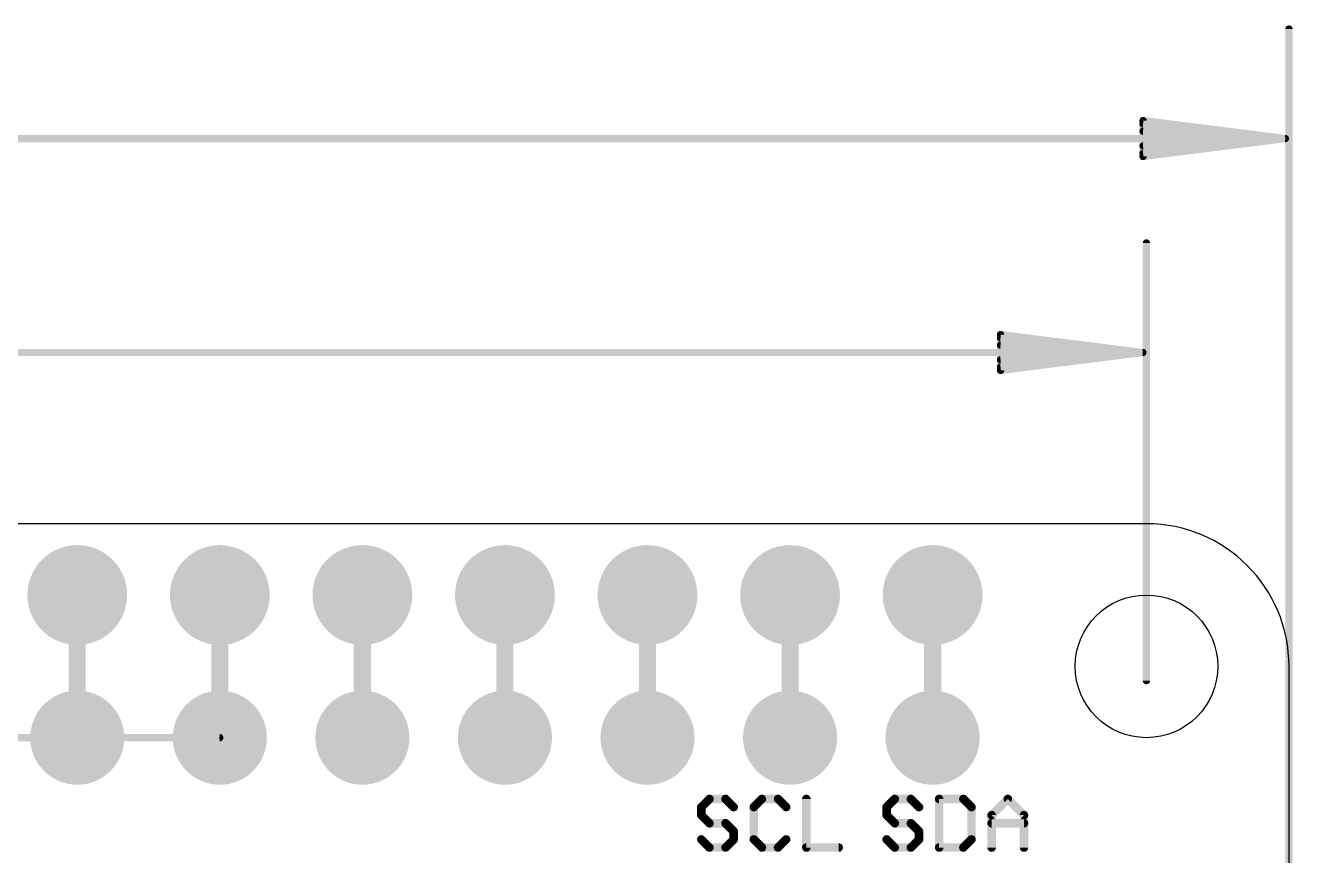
# Model space of a CAD drawing. Extents: x -11 to 63, y -5.6 to 32.1.
# Drawn here: x 28.28 to 50.86, y 16.95 to 31.73 of the extents above; entities that cross this region are included whole.
import ezdxf

# ---------------------------------------------------------------- set-up
doc = ezdxf.new("R2010")
doc.units = 0
for name, color, linetype in [('1', 12, 'CONTINUOUS'), ('17', 110, 'CONTINUOUS'), ('20', 53, 'CONTINUOUS'), ('21', 40, 'CONTINUOUS'), ('23', 53, 'CONTINUOUS'), ('47', 253, 'CONTINUOUS')]:
    doc.layers.add(name, color=color, linetype=linetype)

# ---------------------------------------------------------------- blocks, each defined once
blk = doc.blocks.new('ROUNDP')
at = {"const_width": 0.5}
blk.add_lwpolyline([(0, -0.25, 1), (0, 0.25, 1), (0, -0.25)], format="xyb", dxfattribs=at)

msp = doc.modelspace()

# ---------------------------------------------------------------- linework, layer by layer
at = {"layer": '1', "const_width": 0.3048}
for points in [[(29.21, 19.05), (29.21, 21.59)], [(31.75, 19.05), (31.75, 21.59)], [(34.29, 19.05), (34.29, 21.59)], [(36.83, 19.05), (36.83, 21.59)], [(39.37, 19.05), (39.37, 21.59)], [(41.91, 19.05), (41.91, 21.59)], [(44.45, 21.59), (44.45, 19.05)]]:
    msp.add_lwpolyline(points, dxfattribs=at)
at = {"layer": '1', "const_width": 0.1524}
for points in [[(29.2862, 21.59, 1), (29.1338, 21.59)], [(31.8262, 21.59, 1), (31.6738, 21.59)], [(34.3662, 21.59, 1), (34.2138, 21.59)], [(36.9062, 21.59, 1), (36.7538, 21.59)], [(39.4462, 21.59, 1), (39.2938, 21.59)], [(41.9862, 21.59, 1), (41.8338, 21.59)], [(44.5262, 21.59, 1), (44.3738, 21.59)], [(29.1338, 19.05, 1), (29.2862, 19.05)], [(31.6738, 19.05, 1), (31.8262, 19.05)], [(34.2138, 19.05, 1), (34.3662, 19.05)], [(36.7538, 19.05, 1), (36.9062, 19.05)], [(39.2938, 19.05, 1), (39.4462, 19.05)], [(41.8338, 19.05, 1), (41.9862, 19.05)], [(44.3738, 19.05, 1), (44.5262, 19.05)]]:
    msp.add_lwpolyline(points, format="xyb", dxfattribs=at)
at = {"layer": '20'}
for p, q in [((48.26, 22.86), (2.54, 22.86)), ((50.8, 2.54), (50.8, 20.32))]:
    msp.add_line(p, q, dxfattribs=at)
msp.add_circle((48.26, 20.32), 1.27, dxfattribs=at)
msp.add_arc((48.26, 20.32), 2.54, 0, 90, dxfattribs=at)
at = {"layer": '21', "const_width": 0.1524}
for points in [[(40.473, 17.9585), (40.3289, 17.8145)], [(40.3289, 17.8145), (40.3289, 17.6704)], [(40.7611, 17.9585), (40.473, 17.9585)], [(40.9051, 17.8145), (40.7611, 17.9585)], [(41.4085, 17.9585), (41.2644, 17.8145)], [(41.2644, 17.8145), (41.2644, 17.2383)], [(41.6966, 17.9585), (41.4085, 17.9585)], [(41.8407, 17.8145), (41.6966, 17.9585)], [(42.2, 17.9585), (42.2, 17.0942)], [(43.775, 17.9585), (43.6309, 17.8145)], [(43.6309, 17.8145), (43.6309, 17.6704)], [(44.0631, 17.9585), (43.775, 17.9585)], [(44.2071, 17.8145), (44.0631, 17.9585)], [(44.5664, 17.9585), (44.5664, 17.0942)], [(44.9986, 17.9585), (44.5664, 17.9585)], [(45.1427, 17.8145), (44.9986, 17.9585)], [(45.1427, 17.2383), (45.1427, 17.8145)], [(45.502, 17.6704), (45.7901, 17.9585)], [(45.7901, 17.9585), (46.0782, 17.6704)], [(40.3289, 17.6704), (40.473, 17.5264)], [(43.6309, 17.6704), (43.775, 17.5264)], [(45.502, 17.0942), (45.502, 17.6704)], [(46.0782, 17.6704), (46.0782, 17.0942)], [(40.473, 17.5264), (40.7611, 17.5264)], [(40.7611, 17.5264), (40.9051, 17.3823)], [(40.9051, 17.3823), (40.9051, 17.2383)], [(43.775, 17.5264), (44.0631, 17.5264)], [(44.0631, 17.5264), (44.2071, 17.3823)], [(44.2071, 17.3823), (44.2071, 17.2383)], [(45.502, 17.5264), (46.0782, 17.5264)], [(40.473, 17.0942), (40.3289, 17.2383)], [(40.7611, 17.0942), (40.473, 17.0942)], [(40.9051, 17.2383), (40.7611, 17.0942)], [(41.2644, 17.2383), (41.4085, 17.0942)], [(41.4085, 17.0942), (41.6966, 17.0942)], [(41.6966, 17.0942), (41.8407, 17.2383)], [(42.2, 17.0942), (42.7762, 17.0942)], [(43.775, 17.0942), (43.6309, 17.2383)], [(44.0631, 17.0942), (43.775, 17.0942)], [(44.2071, 17.2383), (44.0631, 17.0942)], [(44.5664, 17.0942), (44.9986, 17.0942)], [(44.9986, 17.0942), (45.1427, 17.2383)]]:
    msp.add_lwpolyline(points, dxfattribs=at)
at = {"layer": '21', "const_width": 0.0762}
for points in [[(40.367, 17.8145, 1), (40.2908, 17.8145)], [(40.302, 17.8414, 1), (40.3559, 17.7875)], [(40.473, 17.9966, 1), (40.473, 17.9204)], [(40.4999, 17.9316, 1), (40.446, 17.9855)], [(40.788, 17.9855, 1), (40.7341, 17.9316)], [(40.7611, 17.9204, 1), (40.7611, 17.9966)], [(40.8782, 17.7875, 1), (40.9321, 17.8414)], [(41.3025, 17.8145, 1), (41.2263, 17.8145)], [(41.2375, 17.8414, 1), (41.2914, 17.7875)], [(41.4085, 17.9966, 1), (41.4085, 17.9204)], [(41.4354, 17.9316, 1), (41.3816, 17.9855)], [(41.7236, 17.9855, 1), (41.6697, 17.9316)], [(41.6966, 17.9204, 1), (41.6966, 17.9966)], [(41.8137, 17.7875, 1), (41.8676, 17.8414)], [(42.2381, 17.9585, 1), (42.1619, 17.9585)], [(43.669, 17.8145, 1), (43.5928, 17.8145)], [(43.604, 17.8414, 1), (43.6579, 17.7875)], [(43.775, 17.9966, 1), (43.775, 17.9204)], [(43.8019, 17.9316, 1), (43.748, 17.9855)], [(44.09, 17.9855, 1), (44.0361, 17.9316)], [(44.0631, 17.9204, 1), (44.0631, 17.9966)], [(44.1802, 17.7875, 1), (44.2341, 17.8414)], [(44.6045, 17.9585, 1), (44.5283, 17.9585)], [(44.5664, 17.9966, 1), (44.5664, 17.9204)], [(45.0256, 17.9855, 1), (44.9717, 17.9316)], [(44.9986, 17.9204, 1), (44.9986, 17.9966)], [(45.1808, 17.8145, 1), (45.1046, 17.8145)], [(45.1157, 17.7875, 1), (45.1696, 17.8414)], [(45.817, 17.9855, 1), (45.7631, 17.9316)], [(45.817, 17.9316, 1), (45.7631, 17.9855)], [(40.3559, 17.6974, 1), (40.302, 17.6435)], [(40.2908, 17.6704, 1), (40.367, 17.6704)], [(43.6579, 17.6974, 1), (43.604, 17.6435)], [(43.5928, 17.6704, 1), (43.669, 17.6704)], [(45.475, 17.6974, 1), (45.5289, 17.6435)], [(45.5401, 17.6704, 1), (45.4639, 17.6704)], [(46.1163, 17.6704, 1), (46.0401, 17.6704)], [(46.0512, 17.6435, 1), (46.1051, 17.6974)], [(40.473, 17.5645, 1), (40.473, 17.4883)], [(40.446, 17.4994, 1), (40.4999, 17.5533)], [(40.788, 17.5533, 1), (40.7341, 17.4994)], [(40.7611, 17.4883, 1), (40.7611, 17.5645)], [(40.9432, 17.3823, 1), (40.867, 17.3823)], [(40.8782, 17.3554, 1), (40.9321, 17.4093)], [(43.775, 17.5645, 1), (43.775, 17.4883)], [(43.748, 17.4994, 1), (43.8019, 17.5533)], [(44.09, 17.5533, 1), (44.0361, 17.4994)], [(44.0631, 17.4883, 1), (44.0631, 17.5645)], [(44.2452, 17.3823, 1), (44.169, 17.3823)], [(44.1802, 17.3554, 1), (44.2341, 17.4093)], [(45.502, 17.5645, 1), (45.502, 17.4883)], [(46.0782, 17.4883, 1), (46.0782, 17.5645)], [(40.3559, 17.2652, 1), (40.302, 17.2113)], [(40.473, 17.1323, 1), (40.473, 17.0561)], [(40.7611, 17.0561, 1), (40.7611, 17.1323)], [(40.867, 17.2383, 1), (40.9432, 17.2383)], [(40.9321, 17.2113, 1), (40.8782, 17.2652)], [(41.2914, 17.2652, 1), (41.2375, 17.2113)], [(41.2263, 17.2383, 1), (41.3025, 17.2383)], [(41.4085, 17.1323, 1), (41.4085, 17.0561)], [(41.6966, 17.0561, 1), (41.6966, 17.1323)], [(41.8676, 17.2113, 1), (41.8137, 17.2652)], [(42.2, 17.1323, 1), (42.2, 17.0561)], [(42.7762, 17.0561, 1), (42.7762, 17.1323)], [(43.6579, 17.2652, 1), (43.604, 17.2113)], [(43.775, 17.1323, 1), (43.775, 17.0561)], [(44.0631, 17.0561, 1), (44.0631, 17.1323)], [(44.169, 17.2383, 1), (44.2452, 17.2383)], [(44.2341, 17.2113, 1), (44.1802, 17.2652)], [(44.5664, 17.1323, 1), (44.5664, 17.0561)], [(44.9986, 17.0561, 1), (44.9986, 17.1323)], [(45.1046, 17.2383, 1), (45.1808, 17.2383)], [(45.1696, 17.2113, 1), (45.1157, 17.2652)], [(40.446, 17.0673, 1), (40.4999, 17.1211)], [(40.7341, 17.1211, 1), (40.788, 17.0673)], [(41.3816, 17.0673, 1), (41.4354, 17.1211)], [(41.6697, 17.1211, 1), (41.7236, 17.0673)], [(42.1619, 17.0942, 1), (42.2381, 17.0942)], [(43.748, 17.0673, 1), (43.8019, 17.1211)], [(44.0361, 17.1211, 1), (44.09, 17.0673)], [(44.5283, 17.0942, 1), (44.6045, 17.0942)], [(44.9717, 17.1211, 1), (45.0256, 17.0673)], [(45.4639, 17.0942, 1), (45.5401, 17.0942)], [(46.0401, 17.0942, 1), (46.1163, 17.0942)]]:
    msp.add_lwpolyline(points, format="xyb", dxfattribs=at)
at = {"layer": '23'}
msp.add_point((31.75, 19.05), dxfattribs=at)
at = {"layer": '47', "const_width": 0.13}
for points in [[(50.8, 10.922), (50.8, 31.668)], [(50.735, 29.718), (48.2, 30.0372)], [(48.2, 30.0372), (48.2, 29.3988)], [(50.735, 29.718), (48.2, 29.978)], [(50.735, 29.718), (48.2, 29.848)], [(0.065, 29.718), (50.735, 29.718)], [(48.2, 29.3988), (50.735, 29.718)], [(48.2, 29.588), (50.735, 29.718)], [(48.2, 29.458), (50.735, 29.718)], [(48.26, 20.066), (48.26, 27.858)], [(48.195, 25.908), (45.66, 26.2272)], [(45.66, 26.2272), (45.66, 25.5888)], [(48.195, 25.908), (45.66, 26.168)], [(2.605, 25.908), (48.195, 25.908)], [(48.195, 25.908), (45.66, 26.038)], [(45.66, 25.5888), (48.195, 25.908)], [(45.66, 25.778), (48.195, 25.908)], [(45.66, 25.648), (48.195, 25.908)], [(31.75, 19.05), (-3.22, 19.05)]]:
    msp.add_lwpolyline(points, dxfattribs=at)
at = {"layer": '47', "const_width": 0.065}
for points in [[(50.8325, 31.668, 1), (50.7675, 31.668)], [(48.2041, 30.0695, 1), (48.1959, 30.005)], [(48.2325, 30.0372, 1), (48.1675, 30.0372)], [(48.2033, 30.0103, 1), (48.1967, 29.9457)], [(48.2017, 29.8805, 1), (48.1983, 29.8155)], [(48.1983, 29.6205, 1), (48.2017, 29.5555)], [(50.7391, 29.6858, 1), (50.7309, 29.7502)], [(50.7309, 29.6858, 1), (50.7391, 29.7502)], [(50.7383, 29.6857, 1), (50.7317, 29.7503)], [(50.7317, 29.6857, 1), (50.7383, 29.7503)], [(50.7333, 29.6855, 1), (50.7367, 29.7505)], [(50.7367, 29.6855, 1), (50.7333, 29.7505)], [(50.735, 29.6855, 1), (50.735, 29.7505)], [(48.1967, 29.4903, 1), (48.2033, 29.4257)], [(48.1959, 29.431, 1), (48.2041, 29.3665)], [(48.1675, 29.3988, 1), (48.2325, 29.3988)], [(48.2925, 27.858, 1), (48.2275, 27.858)], [(45.6641, 26.2595, 1), (45.6559, 26.195)], [(45.6925, 26.2272, 1), (45.6275, 26.2272)], [(45.6633, 26.2003, 1), (45.6567, 26.1357)], [(45.6617, 26.0705, 1), (45.6583, 26.0055)], [(48.1991, 25.8758, 1), (48.1909, 25.9402)], [(48.1909, 25.8758, 1), (48.1991, 25.9402)], [(48.1983, 25.8757, 1), (48.1917, 25.9403)], [(48.1917, 25.8757, 1), (48.1983, 25.9403)], [(48.1933, 25.8755, 1), (48.1967, 25.9405)], [(48.1967, 25.8755, 1), (48.1933, 25.9405)], [(48.195, 25.8755, 1), (48.195, 25.9405)], [(45.6583, 25.8105, 1), (45.6617, 25.7455)], [(45.6567, 25.6803, 1), (45.6633, 25.6157)], [(45.6559, 25.621, 1), (45.6641, 25.5565)], [(45.6275, 25.5888, 1), (45.6925, 25.5888)], [(48.2275, 20.066, 1), (48.2925, 20.066)], [(31.75, 19.0175, 1), (31.75, 19.0825)]]:
    msp.add_lwpolyline(points, format="xyb", dxfattribs=at)

# ---------------------------------------------------------------- block references
at = {"layer": '17', "xscale": 1.778, "yscale": 1.778}
for p in [(29.21, 21.59), (29.21, 21.59), (31.75, 21.59), (31.75, 21.59), (34.29, 21.59), (34.29, 21.59), (36.83, 21.59), (36.83, 21.59), (39.37, 21.59), (39.37, 21.59), (41.91, 21.59), (41.91, 21.59), (44.45, 21.59), (44.45, 21.59)]:
    msp.add_blockref('ROUNDP', p, dxfattribs=at)
at = {"layer": '17', "xscale": 1.6764, "yscale": 1.6764, "rotation": 90}
for p in [(29.21, 19.05), (29.21, 19.05), (31.75, 19.05), (31.75, 19.05), (34.29, 19.05), (34.29, 19.05), (36.83, 19.05), (36.83, 19.05), (39.37, 19.05), (39.37, 19.05), (41.91, 19.05), (41.91, 19.05), (44.45, 19.05), (44.45, 19.05)]:
    msp.add_blockref('ROUNDP', p, dxfattribs=at)

doc.saveas('drawing.dxf')
